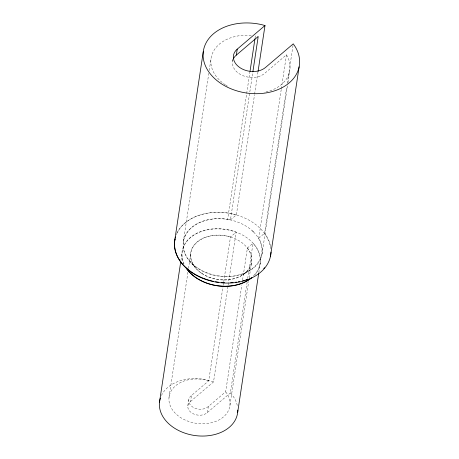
<?xml version="1.0" encoding="UTF-8"?>
<svg xmlns="http://www.w3.org/2000/svg" width="459" height="459" viewBox="0 0 459 459"><rect width="100%" height="100%" fill="white"/><g stroke="black" fill="none" stroke-linecap="round" stroke-linejoin="round"><path stroke-width="0.34" stroke-dasharray="2.29 1.72" d="M183.307 241.882L208.799 73.337M209.224 70.502L211.048 58.465M180.972 260.219L182.143 252.45M169.021 397.351L187.978 271.998M188.511 268.458L190.76 253.586M232.638 61.093L232.937 59.108M187.829 405.733L188.729 399.783M230.596 392.755L207.462 412.446A10.867 7.843 8.6 0 1 191.879 413.025A10.867 7.843 8.6 0 1 190.542 401.476L191.437 395.526L208.742 380.798L223.091 285.9M281.224 89.511L258.727 238.232L259.846 240.241A39.841 28.756 8.6 0 1 230.464 276.599A39.841 28.756 8.6 0 1 183.118 245.904A39.841 28.756 8.6 0 1 227.641 219.356L249.914 72.052M255.055 38.063L255.376 35.934L257.642 36.376M227.641 219.356L230.47 219.907L252.748 72.602M223.2 285.194L223.625 282.36M223.734 281.654L230.481 237.033L236.133 232.225L232.506 231.02A39.422 28.452 8.6 0 0 193.17 235.61A39.422 28.452 8.6 0 0 183.944 263.81M230.47 219.907L236.362 214.892L254.527 94.772M254.636 94.066L257.947 72.161M207.462 412.446L208.363 406.496L225.673 391.762L241.847 284.827M190.542 401.476L213.538 381.894L236.133 232.225M242.593 279.87L247.412 247.998L253.035 243.213L254.734 245.158A39.422 28.452 8.6 0 1 253.907 275.75M247.16 282.055L230.395 392.927L232.093 394.866A39.422 28.452 8.6 0 1 237.475 406.485M247.694 278.521L253.035 243.213M229.942 405.389L248.68 281.453M249.22 277.913L251.681 261.624M281.327 88.799L286.468 54.81L264.591 73.434A18.108 13.07 8.6 0 1 242.472 75.477A18.108 13.07 8.6 0 1 233.011 59.768M258.727 238.232L264.619 233.218L286.846 86.24M287.277 83.418L293.043 45.257M258.801 272.652L260.299 262.766M261.928 254.688L287.529 85.431M287.954 82.597L289.669 71.265M242.375 274.901L250.052 270.041M236.362 214.892L232.702 213.951A48.534 35.027 8.6 0 0 176.21 234.933M230.481 237.033L230.022 236.878A30.73 22.181 8.6 0 0 190.692 254.361A30.73 22.181 8.6 0 0 227.194 279.904A30.73 22.181 8.6 0 0 248.864 250.069L247.412 247.998M213.492 381.94L209.866 380.729A39.422 28.452 8.6 0 0 161.275 395.842M208.742 380.798L208.277 380.643A30.73 22.181 8.6 0 0 168.952 398.119A30.73 22.181 8.6 0 0 205.454 423.668A30.73 22.181 8.6 0 0 227.119 393.828L225.673 391.762M252.444 230.871L253.311 231.692M252.077 230.521L253.672 232.036M189.338 260.683L195.316 267.649M264.619 233.218L266.375 235.783A48.534 35.027 8.6 0 1 270.724 247.407M286.468 54.81L287.586 56.818A39.841 28.756 8.6 0 1 264.166 92.379M227.48 86.177A39.841 28.756 8.6 0 1 225.885 85.19M225.369 84.852A39.841 28.756 8.6 0 1 213.418 51.351A39.841 28.756 8.6 0 1 252.071 35.498M183.916 263.982A39.451 28.475 8.6 0 1 227.176 229.62A39.451 28.475 8.6 0 1 252.605 276.777M176.721 233.786A48.321 34.878 8.6 0 1 229.133 213.286A48.321 34.878 8.6 0 1 270.626 249.931M253.615 232.065A39.617 28.59 8.6 0 1 228.909 276.381A39.617 28.59 8.6 0 1 185.447 235.278A39.617 28.59 8.6 0 1 252.02 230.556M208.363 406.496A10.867 7.843 8.6 0 1 192.774 407.076A10.867 7.843 8.6 0 1 191.437 395.526M201.788 273.357A30.707 22.164 8.6 0 0 251.234 263.185A30.707 22.164 8.6 0 0 210.239 235.863A30.707 22.164 8.6 0 0 201.788 273.357"/><path stroke-width="0.69" d="M174.707 240.614L203.348 51.247M159.502 402.159L180.754 261.63M233.568 58.494A18.108 13.07 8.6 0 1 236.333 55.109L237.228 49.159L264.998 25.526L261.337 24.579A48.534 35.027 8.6 0 0 203.09 55.155A48.534 35.027 8.6 0 0 262.112 93.424A48.534 35.027 8.6 0 0 295.011 46.416L293.261 43.846L265.491 67.484A18.108 13.07 8.6 0 1 240.189 67.829A18.108 13.07 8.6 0 1 237.228 49.159M250.023 71.346L254.952 38.768M252.857 71.897L258.21 36.485L236.333 55.109M258.056 71.455L264.998 25.526M237.659 412.475L258.698 273.357M270.483 256.214L299.125 66.842M270.976 252.134A48.534 35.027 8.6 0 1 218.341 282.451A48.534 35.027 8.6 0 1 175.017 238.881M251.056 278.097A39.451 28.475 8.6 0 1 186.176 268.039M264.516 267.695A48.321 34.878 8.6 0 1 263.747 268.601M247.728 279.238A48.321 34.878 8.6 0 1 245.743 279.938M244.389 280.363A48.321 34.878 8.6 0 1 242.323 280.937M239.495 281.585A48.321 34.878 8.6 0 1 238.347 281.809M236.603 282.096A48.321 34.878 8.6 0 1 235.433 282.262M233.063 282.526A48.321 34.878 8.6 0 1 230.665 282.698M224.606 282.733A48.321 34.878 8.6 0 1 221.554 282.537M218.513 282.199A48.321 34.878 8.6 0 1 215.489 281.728M213.693 281.378A48.321 34.878 8.6 0 1 212.5 281.115M211.903 280.977A48.321 34.878 8.6 0 1 207.221 279.68M206.648 279.491A48.321 34.878 8.6 0 1 178.522 258.4M178.224 257.866A48.321 34.878 8.6 0 1 175.022 239.099M175.269 238.014A48.321 34.878 8.6 0 1 175.562 236.942M237.791 410.088A39.422 28.452 8.6 0 1 194.123 435.419A39.422 28.452 8.6 0 1 160.392 398.085M251.98 277.552A39.422 28.452 8.6 0 1 186.882 268.963"/></g></svg>
